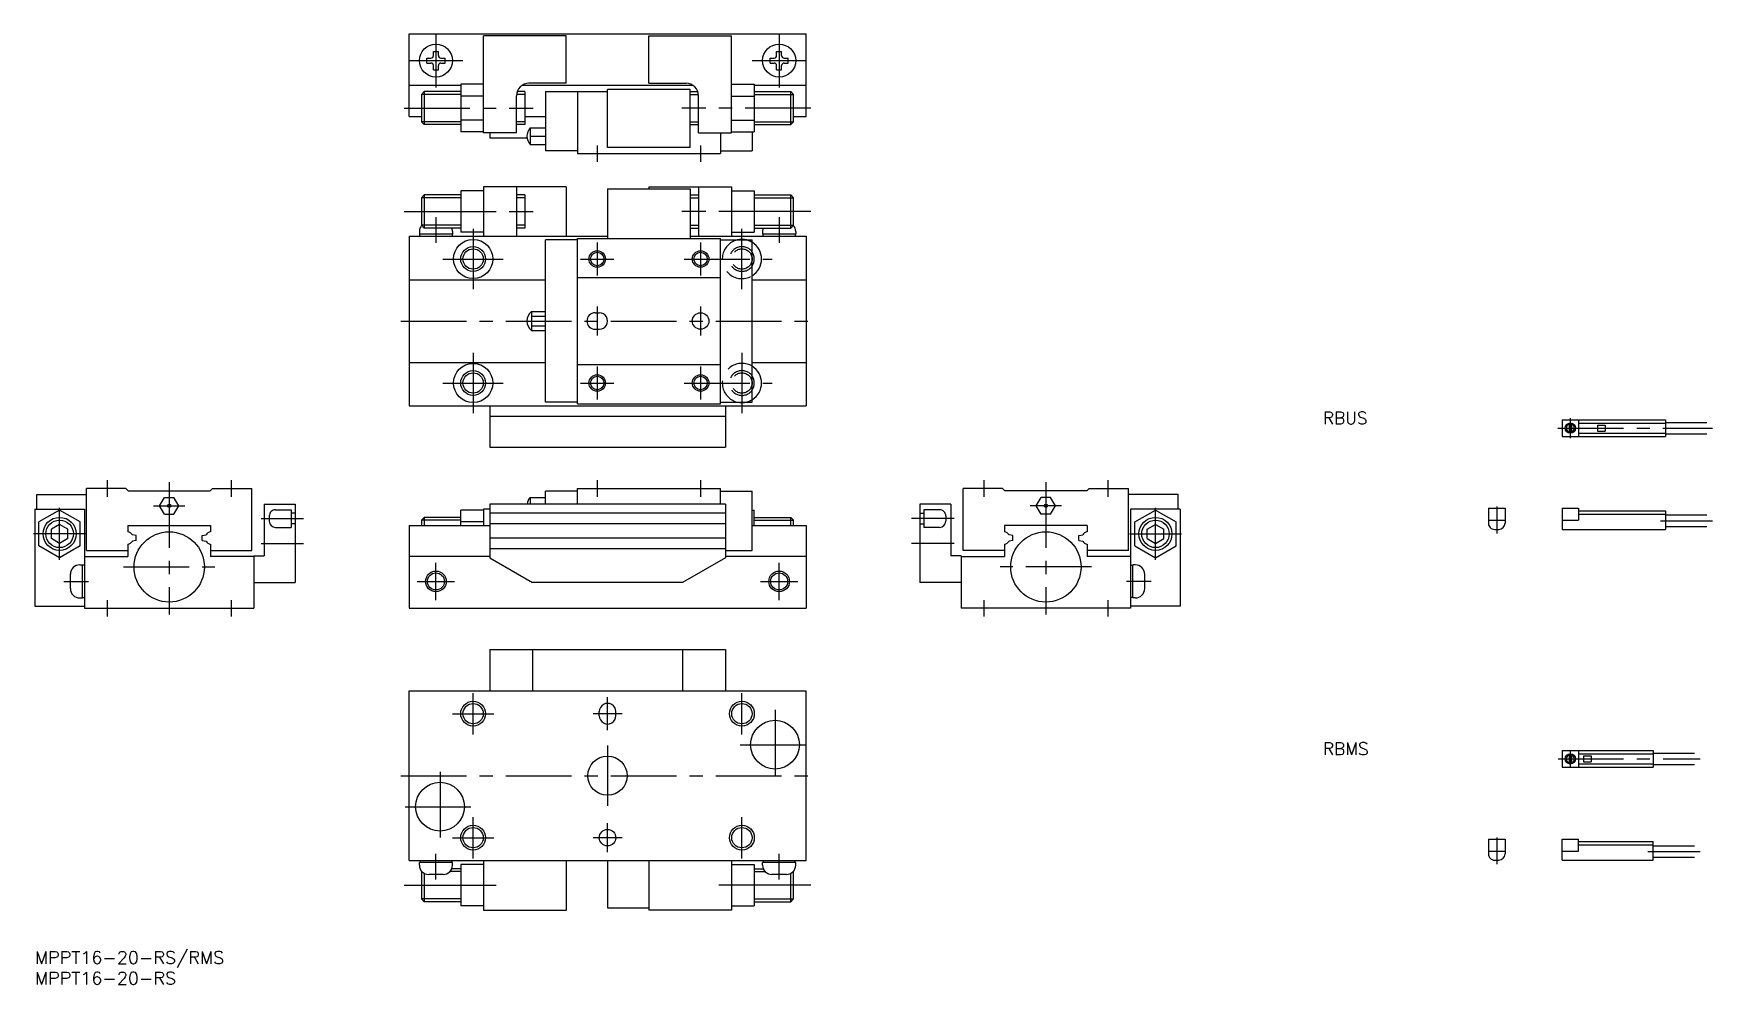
# Model space of a CAD drawing. Extents: x 0 to 406, y -8 to 222.
import ezdxf

# ---------------------------------------------------------------- set-up
doc = ezdxf.new("R2010")
doc.units = 0
doc.header["$LTSCALE"] = 0.5
doc.linetypes.add('CENTER', pattern=[50.8, 31.75, -6.35, 6.35, -6.35])
doc.linetypes.add('DASHED', pattern=[19.05, 12.7, -6.35])
for name, color, linetype in [('MSM_CENTER', 1, 'CENTER'), ('MSM_CONTINUOUS', 7, 'CONTINUOUS'), ('MSM_DASHED', 4, 'DASHED'), ('MSM_NARROW', 5, 'CONTINUOUS'), ('MSM_PART_NUMBER', 7, 'CONTINUOUS')]:
    doc.layers.add(name, color=color, linetype=linetype)
doc.styles.get("Standard").update_dxf_attribs({"font": 'txt.shx', "height": 3, "bigfont": 'bigfont.shx'})

# ---------------------------------------------------------------- blocks, each defined once
blk = doc.blocks.new('*U2')
at = {"layer": 'MSM_PART_NUMBER', "width": 1.042}
blk.add_text('MPPT16-20-RS/RMS', height=3, dxfattribs=at).set_placement((0, -3))
blk = doc.blocks.new('*U3')
at = {"layer": 'MSM_PART_NUMBER', "width": 1.042}
blk.add_text('MPPT16-20-RS', height=3, dxfattribs=at).set_placement((0, -8))
blk = doc.blocks.new('*U5')
at = {"layer": 'MSM_PART_NUMBER'}
blk.add_text('RBMS', height=3, dxfattribs=at).set_placement((311.495561, 47.524717))
blk = doc.blocks.new('*U6')
at = {"layer": 'MSM_PART_NUMBER'}
blk.add_text('RBUS', height=3, dxfattribs=at).set_placement((311.49556, 127.540185))

msp = doc.modelspace()

# ---------------------------------------------------------------- linework, layer by layer
at = {"layer": 'MSM_CENTER'}
for p, q in [((97.000035, 222.039981), (97.000035, 208.959981)), ((180.000027, 222.039981), (180.000027, 208.959981)), ((90.460022, 215.499991), (103.540024, 215.499991)), ((173.460026, 215.499991), (186.540028, 215.499991)), ((89.326371, 203.999991), (120.520811, 203.999991)), ((187.673687, 203.999991), (156.479224, 203.999991)), ((136.000018, 194.999991), (136.000018, 190.999991)), ((161.000018, 194.999991), (161.000018, 190.999991)), ((89.326363, 179.000011), (120.520806, 179.000011)), ((187.673684, 179.000011), (156.479218, 179.000011)), ((97.000035, 177.598991), (97.000035, 171.385691)), ((106.000023, 174.789973), (106.000023, 160.209973)), ((171.000027, 160.209973), (171.000027, 174.789973)), ((180.000027, 177.598991), (180.000027, 171.385691)), ((136.000024, 171.499973), (136.000024, 163.499973)), ((161.000023, 171.499988), (161.000023, 163.499988)), ((98.710022, 167.499973), (113.290024, 167.499973)), ((132.000024, 167.499973), (140.000024, 167.499973)), ((157.000023, 167.499973), (178.290028, 167.499973)), ((136.000023, 155.999991), (136.000023, 148.999991)), ((161.000023, 155.999991), (161.000023, 148.999991)), ((88.500027, 152.499991), (187.769707, 152.499991)), ((106.000023, 144.790003), (106.000023, 130.209984)), ((171.000027, 144.790003), (171.000027, 130.209984)), ((136.000024, 141.500003), (136.000024, 133.500003)), ((161.000022, 141.500003), (161.000022, 133.500003)), ((98.710022, 137.500003), (113.290024, 137.500003)), ((132.000024, 137.500003), (140.000024, 137.500003)), ((157.000023, 137.500003), (178.290028, 137.500003)), ((368.331281, 126.586543), (405.69497, 126.586543)), ((371.331284, 128.986543), (371.331284, 124.186543)), ((17.50001, 113.999999), (17.50001, 109.999999)), ((47.500012, 113.999999), (47.500012, 109.999999)), ((136.000018, 113.999999), (136.000018, 109.999999)), ((161.000018, 113.999999), (161.000018, 109.999999)), ((229.500035, 113.999999), (229.500035, 109.999999)), ((259.50003, 113.999999), (259.50003, 109.999999)), ((32.50001, 113.499999), (32.50001, 81.499991)), ((244.50003, 113.499999), (244.50003, 81.499991)), ((6.00002, 94.699996), (6.00002, 107.300002)), ((28.69062, 107.800009), (36.30941, 107.800009)), ((248.30943, 107.800009), (240.69064, 107.800009)), ((271.00002, 94.699996), (271.00002, 107.300002)), ((353.537871, 107.586543), (353.537871, 101.086543)), ((54.700009, 104.700003), (65.000012, 104.700003)), ((222.300038, 104.700003), (212.000035, 104.700003)), ((393.101166, 104.186541), (405.69497, 104.186541)), ((12.30002, 100.999991), (-0.30001, 100.999991)), ((54.700009, 98.700003), (65.000012, 98.700003)), ((222.300038, 98.700003), (212.000035, 98.700003)), ((264.70002, 100.999991), (277.30007, 100.999991)), ((97.000035, 85.000004), (97.000035, 94.000004)), ((180.000027, 85.000004), (180.000027, 94.000004)), ((7.01172, 89.500006), (12.96, 89.500006)), ((21.46003, 93.000006), (43.54002, 93.000006)), ((92.500035, 89.500004), (101.500035, 89.500004)), ((175.500027, 89.500004), (184.500027, 89.500004)), ((255.54002, 93.000006), (233.460026, 93.000006)), ((269.98833, 89.500006), (264.04004, 89.500006)), ((17.50001, 84.999999), (17.50001, 80.999999)), ((47.500012, 84.999999), (47.500012, 80.999999)), ((229.500035, 84.999999), (229.500035, 80.999999)), ((259.50003, 84.999999), (259.50003, 80.999999)), ((106.000023, 52.5), (106.000023, 62.5)), ((138.500025, 53.499999), (138.500025, 61.500002)), ((171.000026, 52.499999), (171.000026, 62.499999)), ((101.000023, 57.5), (111.000023, 57.5)), ((142.000025, 57.500002), (135.000025, 57.500002)), ((179.000023, 58.440001), (179.000023, 41.559996)), ((138.500025, 49.79), (138.500025, 35.209998)), ((170.560025, 49.999999), (187.440022, 49.999999)), ((368.353061, 46.571076), (402.69497, 46.571076)), ((371.331284, 48.571076), (371.331284, 44.571076)), ((88.500027, 42.500001), (188.500031, 42.500001)), ((98.000023, 43.439999), (98.000023, 26.56)), ((89.560025, 35.000001), (106.440022, 35.000001)), ((106.000024, 22.499998), (106.000024, 32.499998)), ((171.000026, 22.499998), (171.000026, 32.499998)), ((138.500025, 24.000001), (138.500025, 31.000001)), ((101.000024, 27.499998), (111.000024, 27.499998)), ((142.000025, 27.500001), (135.000025, 27.500001)), ((353.537871, 27.571076), (353.537871, 21.071076)), ((97.000035, 17.401012), (97.000035, 23.614318)), ((180.000016, 17.401012), (180.000016, 23.614318)), ((390.101166, 24.171086), (402.69497, 24.171086)), ((89.326367, 16), (112.153891, 16)), ((187.673684, 16), (164.846157, 16))]:
    msp.add_line(p, q, dxfattribs=at)
at = {"layer": 'MSM_CONTINUOUS'}
for p, q in [((90.500031, 221.999991), (186.500027, 221.999991)), ((90.500035, 201.999991), (90.500035, 221.999991)), ((108.500018, 197.999971), (108.500018, 221.499991)), ((128.500025, 221.499991), (108.500018, 221.499991)), ((128.500025, 209.999971), (128.500025, 221.499991)), ((148.500033, 209.999971), (148.500033, 221.499991)), ((148.500033, 221.499991), (168.500019, 221.499991)), ((168.500019, 197.999971), (168.500019, 221.499991)), ((186.500027, 201.999991), (186.500027, 221.999991)), ((94.800034, 216.099991), (95.800034, 216.099991)), ((94.800034, 214.899991), (94.800034, 216.099991)), ((96.400034, 216.699991), (96.400034, 217.699991)), ((96.400034, 217.699991), (97.600033, 217.699991)), ((97.600033, 216.699991), (97.600033, 217.699991)), ((98.200034, 216.099991), (99.200034, 216.099991)), ((99.200034, 214.899991), (99.200034, 216.099991)), ((177.800026, 216.099991), (178.800026, 216.099991)), ((177.800026, 214.899991), (177.800026, 216.099991)), ((179.400026, 216.699991), (179.400026, 217.699991)), ((179.400026, 217.699991), (180.600025, 217.699991)), ((180.600025, 216.699991), (180.600025, 217.699991)), ((181.200026, 216.099991), (182.200026, 216.099991)), ((182.200026, 214.899991), (182.200026, 216.099991)), ((94.800034, 214.899991), (95.800034, 214.899991)), ((96.400034, 213.299991), (96.400034, 214.299991)), ((96.400034, 213.299991), (97.600033, 213.299991)), ((97.600033, 213.299991), (97.600033, 214.299991)), ((98.200034, 214.899991), (99.200034, 214.899991)), ((177.800026, 214.899991), (178.800026, 214.899991)), ((179.400026, 213.299991), (179.400026, 214.299991)), ((179.400026, 213.299991), (180.600025, 213.299991)), ((180.600025, 213.299991), (180.600025, 214.299991)), ((181.200026, 214.899991), (182.200026, 214.899991)), ((103.000031, 209.499971), (90.500031, 209.499971)), ((93.500035, 207.323471), (94.176535, 207.999971)), ((93.500035, 207.323471), (93.500035, 200.676471)), ((94.176535, 207.999971), (94.176535, 199.999971)), ((103.000031, 207.999971), (94.176535, 207.999971)), ((108.500018, 209.773471), (103.000031, 209.773471)), ((103.000031, 209.773471), (103.000031, 198.226481)), ((118.500021, 207.999971), (116.67158, 207.999971)), ((159.15835, 209.499971), (117.841687, 209.499971)), ((118.500021, 207.999971), (118.500021, 199.999971)), ((128.500025, 209.999971), (119.500014, 209.999971)), ((123.50004, 207.999971), (138.500029, 207.999971)), ((123.50004, 207.999971), (123.50004, 193.699991)), ((131.200027, 207.999971), (131.200027, 192.999991)), ((138.500029, 194.499991), (138.500029, 208.499991)), ((158.500016, 208.499991), (138.500029, 208.499991)), ((148.500033, 209.999971), (157.500023, 209.999971)), ((158.500016, 194.499991), (158.500016, 208.499991)), ((158.500016, 207.999971), (160.328457, 207.999971)), ((168.500019, 209.773471), (174.000027, 209.773471)), ((174.000027, 209.773471), (174.000027, 198.226481)), ((186.500027, 209.499971), (174.000027, 209.499971)), ((174.000027, 207.999971), (182.823523, 207.999971)), ((182.823523, 199.999971), (182.823523, 207.999971)), ((182.823523, 207.999971), (183.500023, 207.323471)), ((183.500023, 200.676471), (183.500023, 207.323471)), ((108.500018, 206.886741), (103.000031, 206.886741)), ((116.500018, 197.999971), (116.500018, 206.999991)), ((160.500019, 197.999971), (160.500019, 206.999991)), ((168.500019, 206.886741), (174.000027, 206.886741)), ((90.500031, 201.999991), (93.500035, 201.999991)), ((94.176535, 199.999971), (93.500035, 200.676471)), ((103.000031, 199.999971), (94.176535, 199.999971)), ((108.500018, 201.113231), (103.000031, 201.113231)), ((118.500021, 199.999971), (116.500018, 199.999971)), ((118.500021, 201.999991), (123.500019, 201.999991)), ((119.763983, 199.200001), (123.50004, 199.200001)), ((119.763983, 199.200001), (119.763983, 195.199991)), ((158.500016, 199.999971), (160.500019, 199.999971)), ((168.500019, 201.113231), (174.000027, 201.113231)), ((174.000027, 199.999971), (182.823523, 199.999971)), ((183.500023, 200.676471), (182.823523, 199.999971)), ((183.500023, 201.999991), (186.500027, 201.999991)), ((108.500018, 198.226481), (103.000031, 198.226481)), ((116.500018, 197.999971), (108.500018, 197.999971)), ((110.000018, 197.999971), (110.000018, 196.799991)), ((110.000018, 196.799991), (119.026829, 196.799991)), ((119.763983, 197.200001), (123.50004, 197.200001)), ((119.763983, 195.199991), (123.50004, 195.199991)), ((160.500019, 197.999971), (168.500019, 197.999971)), ((165.800009, 197.999971), (165.800009, 192.999991)), ((168.500019, 198.226481), (174.000027, 198.226481)), ((173.500016, 198.226481), (173.500016, 193.699991)), ((131.200027, 193.699991), (123.50004, 193.699991)), ((131.200027, 192.999991), (165.800009, 192.999991)), ((158.500016, 194.499991), (138.500029, 194.499991)), ((165.800009, 193.699991), (173.500016, 193.699991)), ((93.500027, 182.323491), (94.176527, 182.999991)), ((94.176527, 182.999991), (94.176527, 174.999991)), ((103.000023, 182.999991), (94.176527, 182.999991)), ((103.000023, 183.999991), (103.000023, 174.000011)), ((108.500012, 183.999991), (103.000023, 183.999991)), ((108.500012, 185.000011), (108.500012, 172.999991)), ((128.500019, 185.000011), (108.500012, 185.000011)), ((116.50001, 185.000011), (116.50001, 172.999991)), ((118.500013, 182.999991), (116.50001, 182.999991)), ((118.500013, 182.999991), (118.500013, 174.999991)), ((128.500019, 185.000011), (128.500019, 172.999991)), ((138.500023, 184.499991), (138.500023, 172.500011)), ((138.500023, 184.499991), (158.500008, 184.499991)), ((148.500026, 185.000011), (148.500026, 184.499991)), ((148.500026, 185.000011), (168.500012, 185.000011)), ((158.500008, 184.499991), (158.500008, 172.499971)), ((158.500008, 182.999991), (160.500014, 182.999991)), ((160.500014, 185.000011), (160.500014, 172.999991)), ((168.500012, 185.000011), (168.500012, 172.999991)), ((168.500012, 183.999991), (174.000019, 183.999991)), ((174.000019, 183.999991), (174.000019, 174.000011)), ((174.000019, 182.999991), (182.823515, 182.999991)), ((182.823515, 174.999991), (182.823515, 182.999991)), ((182.823515, 182.999991), (183.500015, 182.323491)), ((93.500027, 182.323491), (93.500027, 175.676491)), ((103.000023, 179.000011), (108.500012, 179.000011)), ((174.000019, 179.000011), (168.500012, 179.000011)), ((183.500015, 175.676491), (183.500015, 182.323491)), ((94.176527, 174.999991), (93.500027, 175.676491)), ((103.000023, 174.999991), (94.176527, 174.999991)), ((118.500013, 174.999991), (116.50001, 174.999991)), ((158.500008, 174.999991), (160.500011, 174.999991)), ((174.000019, 174.999991), (182.823515, 174.999991)), ((183.500015, 175.676491), (182.823515, 174.999991)), ((90.500031, 172.999991), (138.500023, 172.999991)), ((90.500035, 172.999991), (90.500035, 132.000001)), ((93.000035, 174.149991), (93.000035, 173.499991)), ((101.000035, 173.499991), (93.000035, 173.499991)), ((93.100035, 172.999991), (93.100035, 173.499991)), ((100.900035, 173.499991), (100.900035, 172.999991)), ((101.000035, 174.149991), (101.000035, 173.499991)), ((108.500012, 174.000011), (103.000023, 174.000011)), ((131.200027, 172.100011), (123.50004, 172.100011)), ((123.50004, 132.899991), (123.50004, 172.100011)), ((131.200027, 132.500001), (131.200027, 172.499971)), ((131.200027, 172.499971), (165.800009, 172.499971)), ((158.500008, 172.999991), (186.500027, 172.999991)), ((165.800009, 132.500001), (165.800009, 172.499971)), ((165.800009, 172.100011), (173.500016, 172.100011)), ((168.500012, 174.000011), (174.000019, 174.000011)), ((173.500016, 132.899991), (173.500016, 172.100011)), ((176.000027, 174.149991), (176.000027, 173.499991)), ((184.000027, 173.499991), (176.000027, 173.499991)), ((176.100027, 172.999991), (176.100027, 173.499991)), ((183.900027, 173.499991), (183.900027, 172.999991)), ((184.000027, 174.149991), (184.000027, 173.499991)), ((186.500027, 172.999991), (186.500027, 132.000001)), ((90.500031, 162.499971), (123.500019, 162.499971)), ((131.200027, 162.999991), (165.800009, 162.999991)), ((173.500016, 162.499971), (186.500027, 162.499971)), ((120.085188, 154.809381), (120.085188, 150.190591)), ((120.085188, 154.809381), (123.50004, 154.809381)), ((135.500023, 154.499991), (136.500023, 154.499991)), ((120.085188, 153.654681), (123.50004, 153.654681)), ((120.085188, 151.345301), (123.50004, 151.345301)), ((135.500023, 150.499991), (136.500023, 150.499991)), ((120.085188, 150.190591), (123.50004, 150.190591)), ((90.500031, 142.500001), (123.500019, 142.500001)), ((173.500016, 142.500001), (186.500027, 142.500001)), ((131.200027, 141.999991), (165.800009, 141.999991)), ((90.500031, 132.000001), (186.500027, 132.000001)), ((110.000018, 132.000001), (110.000018, 122.000001)), ((131.200027, 132.899991), (123.50004, 132.899991)), ((131.200027, 132.500001), (165.800009, 132.500001)), ((165.800009, 132.899991), (173.500016, 132.899991)), ((167.000042, 132.000001), (167.000042, 122.000001)), ((110.000018, 129.500001), (167.000042, 129.500001)), ((369.331284, 128.586543), (369.331284, 124.586543)), ((369.331284, 128.586543), (394.331284, 128.586543)), ((371.081284, 127.811293), (371.081284, 125.361793)), ((371.581284, 127.811293), (371.581284, 125.361793)), ((373.331276, 128.586543), (373.331276, 124.586543)), ((373.331276, 127.786543), (394.331284, 127.786543)), ((377.931283, 127.286543), (377.931283, 125.886533)), ((377.931283, 127.286543), (379.731286, 127.286543)), ((377.931283, 125.886533), (379.731286, 125.886533)), ((379.731286, 127.286543), (379.731286, 125.886533)), ((394.331284, 128.586543), (394.331284, 124.586543)), ((394.331284, 127.986533), (404.331284, 127.986533)), ((110.000018, 122.000001), (167.000042, 122.000001)), ((369.331284, 124.586543), (394.331284, 124.586543)), ((373.331276, 125.386533), (394.331284, 125.386533)), ((394.331284, 125.186543), (404.331284, 125.186543)), ((0.49997, 106.999983), (0.49997, 110.499999)), ((0.49997, 110.499999), (12.5, 110.499999)), ((22, 111.999999), (12.5, 111.999999)), ((12.50003, 97.000006), (12.50003, 111.999999)), ((21.99999, 111.999999), (22.59999, 111.4)), ((22.6, 111.399993), (42.400036, 111.399993)), ((30.1906, 107.800017), (31.3453, 109.800009)), ((31.34532, 109.800002), (33.65471, 109.800002)), ((34.80941, 107.800009), (33.65471, 109.800009)), ((43.000035, 111.999999), (42.400036, 111.399993)), ((43.000027, 111.999999), (52.500019, 111.999999)), ((52.500019, 97.000006), (52.500019, 111.999999)), ((119.763983, 109.799986), (119.763983, 108.200003)), ((119.763983, 109.799986), (123.50004, 109.799986)), ((123.50004, 108.200003), (123.50004, 111.300002)), ((131.200027, 111.300002), (123.50004, 111.300002)), ((131.200027, 108.200003), (131.200027, 111.999999)), ((131.200027, 111.999999), (165.800009, 111.999999)), ((165.800009, 108.200003), (165.800009, 111.999999)), ((165.800009, 111.300002), (173.500016, 111.300002)), ((173.500016, 97.000006), (173.500016, 111.300002)), ((234.000019, 111.999999), (224.500027, 111.999999)), ((224.500027, 97.000006), (224.500027, 111.999999)), ((234.000004, 111.999991), (234.60001, 111.399993)), ((254.40005, 111.399993), (234.60001, 111.399993)), ((242.19062, 107.800002), (243.34533, 109.800009)), ((245.65473, 109.800002), (243.34533, 109.800002)), ((246.80944, 107.800017), (245.65475, 109.800009)), ((255.00005, 111.999991), (254.40005, 111.399993)), ((255.00004, 111.999999), (264.50004, 111.999999)), ((264.50002, 97.000006), (264.50002, 111.999999)), ((276.50008, 110.499999), (264.50005, 110.499999)), ((276.50008, 106.999983), (276.50008, 110.499999)), ((0, 106.999983), (12.00001, 106.999983)), ((0, 106.999983), (0, 83.499999)), ((6.00002, 106.773505), (1.00002, 103.886748)), ((11, 103.886748), (6.00003, 106.773482)), ((12.00001, 106.999983), (12.00001, 82.999991)), ((31.3453, 105.800002), (30.1906, 107.800002)), ((31.34532, 105.800009), (33.65471, 105.800009)), ((33.65472, 105.800009), (34.80941, 107.800002)), ((55.500004, 108.199996), (55.500004, 95.699988)), ((55.500004, 108.199996), (63.000012, 108.199996)), ((58.200009, 106.850012), (62.000027, 106.850012)), ((63.000012, 106.000006), (61.999981, 106.000006)), ((62.000027, 106.850012), (62.000027, 102.550002)), ((63.000012, 108.199996), (63.000012, 89.199988)), ((103.000027, 102.999999), (103.000027, 106.77349)), ((108.500016, 106.77349), (103.000027, 106.77349)), ((108.500016, 106.999991), (108.500016, 102.999999)), ((110.000012, 106.999991), (108.500016, 106.999991)), ((110.000012, 108.200003), (110.000012, 95.200003)), ((167.000016, 108.200003), (110.000012, 108.200003)), ((167.000016, 105.999999), (110.000012, 105.999999)), ((167.000016, 108.200003), (167.000016, 95.19998)), ((173.500019, 106.77349), (174.000023, 106.77349)), ((174.000023, 102.999999), (174.000023, 106.77349)), ((221.500042, 108.199996), (214.000035, 108.199996)), ((214.000035, 108.199996), (214.000035, 89.199988)), ((214.000035, 106.000006), (215.000065, 106.000006)), ((215.000019, 106.850012), (215.000019, 102.550002)), ((218.800038, 106.850012), (215.000019, 106.850012)), ((221.500042, 108.199996), (221.500042, 95.699988)), ((243.34533, 105.800009), (242.19063, 107.800002)), ((245.65473, 105.800009), (243.34533, 105.800009)), ((245.65474, 105.800002), (246.80944, 107.800002)), ((277.00005, 106.999983), (265.00003, 106.999983)), ((265.00003, 106.999983), (265.00003, 82.999991)), ((266.00005, 103.886748), (271.00002, 106.773482)), ((271.00002, 106.773497), (276.00003, 103.88674)), ((277.00005, 106.999983), (277.00005, 83.499999)), ((351.537871, 107.186541), (351.537871, 103.586543)), ((351.537871, 107.186541), (355.537871, 107.186541)), ((355.537871, 107.186541), (355.537871, 103.586543)), ((369.331284, 107.186541), (369.331284, 102.086543)), ((369.331284, 107.186541), (373.331276, 107.186541)), ((373.331276, 107.186541), (373.331276, 104.286548)), ((373.331276, 106.586543), (394.331284, 106.586543)), ((373.331276, 105.786548), (394.331284, 105.786548)), ((394.331284, 106.586543), (394.331284, 102.086543)), ((394.331284, 105.586543), (404.331284, 105.586543)), ((1.00002, 98.113242), (1.00002, 103.886748)), ((6.00002, 103.309401), (4, 102.154692)), ((4.00002, 99.845297), (4.00002, 102.154692)), ((7.99999, 102.154707), (6.00003, 103.309386)), ((8.00002, 99.845297), (8.00002, 102.154692)), ((11.00002, 98.113242), (11.00002, 103.886748)), ((22.50001, 102.999999), (22.50001, 101.486609)), ((22.50001, 102.999999), (42.500019, 102.999999)), ((42.500019, 102.999999), (42.500019, 101.486609)), ((56.700009, 105.350012), (56.700009, 104.050002)), ((58.200009, 102.550002), (62.000027, 102.550002)), ((63.000012, 103.400008), (61.999981, 103.400008)), ((90.500031, 102.999999), (110.000012, 102.999999)), ((90.500035, 102.999999), (90.500035, 82.999991)), ((93.500031, 104.323491), (94.176531, 104.999991)), ((93.500031, 104.323491), (93.500031, 102.999999)), ((94.176531, 104.999991), (94.176531, 102.999999)), ((103.000027, 104.999991), (94.176531, 104.999991)), ((108.500016, 103.886748), (103.000027, 103.886748)), ((167.000016, 103.400008), (110.000012, 103.400008)), ((173.500016, 102.999999), (186.500027, 102.999999)), ((174.000023, 104.999991), (182.823519, 104.999991)), ((182.823519, 102.999999), (182.823519, 104.999991)), ((182.823519, 104.999991), (183.500019, 104.323491)), ((183.500019, 102.999999), (183.500019, 104.323491)), ((186.500027, 102.999999), (186.500027, 82.999991)), ((214.000035, 103.400008), (215.000065, 103.400008)), ((218.800038, 102.550002), (215.000019, 102.550002)), ((220.300038, 105.350012), (220.300038, 104.050002)), ((234.500027, 102.999999), (234.500027, 101.486609)), ((254.50003, 102.999999), (234.500027, 102.999999)), ((254.50003, 102.999999), (254.50003, 101.486609)), ((266.00003, 98.113242), (266.00003, 103.886748)), ((269.00002, 99.845297), (269.00002, 102.154692)), ((269.00005, 102.154707), (271.00002, 103.309386)), ((271.00002, 103.309393), (273.00003, 102.154685)), ((273.00002, 99.845297), (273.00002, 102.154692)), ((276.00002, 98.113242), (276.00002, 103.886748)), ((351.537871, 104.286548), (355.537871, 104.286548)), ((353.037871, 102.086543), (354.037871, 102.086543)), ((369.331284, 104.286548), (373.331276, 104.286548)), ((369.331284, 102.086543), (394.331284, 102.086543)), ((394.331284, 102.786548), (404.331284, 102.786548)), ((6, 95.2265), (1.00003, 98.113234)), ((5.99999, 98.690604), (4.00003, 99.845282)), ((8, 99.845313), (5.99999, 98.690604)), ((11.00003, 98.113234), (6.00002, 95.226477)), ((22.50001, 98.513388), (22.50001, 95.499999)), ((24.50001, 100.600005), (23.5933, 100.759886)), ((24.50002, 99.400008), (23.59331, 99.240134)), ((24.50001, 99.400008), (24.50001, 100.600012)), ((40.500035, 100.599989), (41.406735, 100.759863)), ((40.500035, 99.400015), (40.500035, 100.599989)), ((40.500035, 99.400008), (41.40672, 99.240141)), ((42.500019, 98.513388), (42.500019, 95.499999)), ((167.000016, 99.999999), (110.000012, 99.999999)), ((234.500027, 98.513388), (234.500027, 95.499999)), ((236.500012, 100.599997), (235.593312, 100.759871)), ((236.500012, 99.400008), (235.593327, 99.240134)), ((236.500012, 99.400015), (236.500012, 100.599989)), ((252.50003, 100.600005), (253.40675, 100.759879)), ((252.50003, 99.400008), (252.50003, 100.600012)), ((252.50003, 99.400015), (253.40673, 99.240134)), ((254.50003, 98.513388), (254.50003, 95.499999)), ((266.00001, 98.113234), (271.00002, 95.226477)), ((269.00003, 99.845305), (271.00005, 98.690596)), ((271.00005, 98.690604), (273.00002, 99.845282)), ((271.00005, 95.2265), (276.00002, 98.113234)), ((10.85001, 93.500006), (11.50001, 93.500006)), ((11.50001, 85.500006), (11.50001, 93.500006)), ((12.00001, 93.400006), (11.50001, 93.400006)), ((12.00001, 95.499999), (22.50003, 95.499999)), ((12.50003, 97.000006), (22.50001, 97.000006)), ((42.500019, 97.000006), (52.500019, 97.000006)), ((53.000012, 95.499999), (42.500019, 95.499999)), ((53.000012, 95.699988), (55.500004, 95.699988)), ((53.000012, 95.699988), (53.000012, 82.999991)), ((110.000012, 95.499999), (90.500031, 95.499999)), ((167.000016, 97.4), (110.000012, 97.4)), ((110.000018, 95.200003), (120.392332, 89.199996)), ((167.000042, 95.199996), (156.60772, 89.199988)), ((167.000016, 97.000006), (173.500016, 97.000006)), ((186.500027, 95.499999), (167.000016, 95.499999)), ((224.000035, 95.699988), (221.500042, 95.699988)), ((224.000035, 95.699988), (224.000035, 82.999991)), ((224.000035, 95.499999), (234.500027, 95.499999)), ((234.500027, 97.000006), (224.500027, 97.000006)), ((265.00003, 95.499999), (254.50001, 95.499999)), ((264.50002, 97.000006), (254.50003, 97.000006)), ((265.00003, 93.400006), (265.50003, 93.400006)), ((265.50003, 85.500006), (265.50003, 93.500006)), ((266.15003, 93.500006), (265.50003, 93.500006)), ((8.60001, 87.750006), (8.60001, 91.250006)), ((268.40003, 87.750006), (268.40003, 91.250006)), ((10.85001, 85.500006), (11.50001, 85.500006)), ((11.50001, 85.600006), (12.00001, 85.600006)), ((53.000012, 89.199988), (63.000012, 89.199988)), ((156.607735, 89.200003), (120.392334, 89.200003)), ((224.000035, 89.199988), (214.000035, 89.199988)), ((265.50003, 85.600006), (265.00003, 85.600006)), ((266.15003, 85.500006), (265.50003, 85.500006)), ((0, 83.499999), (12.00001, 83.499999)), ((12.00001, 82.999991), (53.000012, 82.999991)), ((90.500031, 82.999991), (186.500027, 82.999991)), ((265.00003, 82.999991), (224.000035, 82.999991)), ((277.00005, 83.499999), (265.00003, 83.499999)), ((110.000018, 72.999995), (110.000018, 62.999995)), ((110.000018, 72.999995), (167.000042, 72.999995)), ((120.392332, 72.999995), (120.392332, 62.999995)), ((156.607722, 72.999995), (156.607722, 62.999995)), ((167.000042, 72.999995), (167.000042, 62.999995)), ((90.500031, 62.999995), (186.500027, 62.999995)), ((90.500035, 21.999999), (90.500035, 62.999995)), ((186.500027, 21.999999), (186.500027, 62.999995)), ((136.500025, 56.999999), (136.500025, 58.000002)), ((140.500025, 56.999999), (140.500025, 58.000002)), ((369.331284, 48.571076), (369.331284, 44.571076)), ((369.331284, 48.571076), (391.331284, 48.571076)), ((371.081284, 47.795826), (371.081284, 45.346326)), ((371.581284, 47.795826), (371.581284, 45.346326)), ((373.331292, 48.571076), (373.331292, 44.571076)), ((373.331292, 47.771076), (391.331284, 47.771076)), ((373.331292, 45.371076), (391.331284, 45.371076)), ((374.531281, 47.271076), (374.531281, 45.871076)), ((374.531281, 47.271076), (376.331284, 47.271076)), ((374.531281, 45.871076), (376.331284, 45.871076)), ((376.331284, 47.271076), (376.331284, 45.871076)), ((391.331284, 48.571076), (391.331284, 44.571076)), ((391.331284, 47.971076), (401.331292, 47.971076)), ((391.331284, 45.171076), (401.331292, 45.171076)), ((369.331284, 44.571076), (391.331284, 44.571076)), ((351.537871, 27.171086), (351.537871, 23.571076)), ((351.537871, 27.171086), (355.537871, 27.171086)), ((355.537871, 27.171086), (355.537871, 23.571076)), ((369.331284, 22.071076), (369.331284, 27.171086)), ((369.331284, 27.171086), (373.331292, 27.171086)), ((373.331292, 24.271076), (373.331292, 27.171086)), ((373.331292, 26.571076), (391.331284, 26.571076)), ((373.331292, 25.771086), (391.331284, 25.771086)), ((391.331284, 22.071076), (391.331284, 26.571076)), ((391.331284, 25.571076), (401.331292, 25.571076)), ((90.500031, 21.999999), (186.500027, 21.999999)), ((101.000035, 21.499999), (93.000035, 21.499999)), ((93.000035, 20.849999), (93.000035, 21.499999)), ((93.100035, 21.999999), (93.100035, 21.499999)), ((100.900035, 21.499999), (100.900035, 21.999999)), ((101.000035, 20.849999), (101.000035, 21.499999)), ((108.500016, 20.999999), (103.000027, 20.999999)), ((103.000027, 20.999999), (103.000027, 11)), ((108.500016, 21.999999), (108.500016, 10)), ((128.500023, 21.999999), (128.500023, 10)), ((138.500027, 21.999999), (138.500027, 10.5)), ((148.500026, 21.999999), (148.500026, 10)), ((168.500035, 21.999999), (168.500035, 10)), ((168.500035, 20.999999), (174.000019, 20.999999)), ((174.000019, 20.999999), (174.000019, 11)), ((184.000016, 21.499999), (176.000016, 21.499999)), ((176.000016, 20.849999), (176.000016, 21.499999)), ((176.100016, 21.999999), (176.100016, 21.499999)), ((183.900016, 21.499999), (183.900016, 21.999999)), ((184.000016, 20.849999), (184.000016, 21.499999)), ((351.537871, 24.271076), (355.537871, 24.271076)), ((353.037871, 22.071076), (354.037871, 22.071076)), ((369.331284, 24.271076), (373.331292, 24.271076)), ((369.331284, 22.071076), (391.331284, 22.071076)), ((391.331284, 22.771086), (401.331292, 22.771086)), ((93.500031, 19.323499), (93.551222, 19.37469)), ((93.500031, 19.323499), (93.500031, 12.676499)), ((94.176531, 18.872604), (94.176531, 11.999999)), ((98.750035, 18.599999), (95.250035, 18.599999)), ((103.000027, 19.999999), (100.833302, 19.999999)), ((174.000023, 19.999999), (176.166749, 19.999999)), ((181.750016, 18.599999), (178.250016, 18.599999)), ((182.823519, 11.999999), (182.823519, 18.872604)), ((183.448828, 19.37469), (183.500019, 19.323499)), ((183.500019, 12.676499), (183.500019, 19.323499)), ((94.176531, 11.999999), (93.500031, 12.676499)), ((103.000027, 16), (108.500016, 16)), ((174.000019, 16), (168.500035, 16)), ((183.500019, 12.676499), (182.823519, 11.999999)), ((103.000027, 11.999999), (94.176531, 11.999999)), ((108.500016, 11), (103.000027, 11)), ((108.500016, 10), (128.500023, 10)), ((138.500027, 10.5), (148.500026, 10.5)), ((168.500035, 10), (148.500026, 10)), ((168.500035, 11), (174.000019, 11)), ((174.000023, 11.999999), (182.823519, 11.999999))]:
    msp.add_line(p, q, dxfattribs=at)
for centre, radius in [((97.000035, 215.499991), 4), ((180.000027, 215.499991), 4), ((106.000023, 167.499973), 4.75), ((106.000023, 167.499973), 2.4585), ((136.000024, 167.499973), 1.621), ((161.000023, 167.499988), 1.621), ((161.000023, 152.499991), 2), ((106.000023, 137.500003), 4.75), ((106.000023, 137.500003), 2.4585), ((136.000024, 137.500003), 1.621), ((161.000022, 137.500003), 1.621), ((371.331284, 126.586543), 1.25), ((32.50001, 107.800009), 0.4), ((244.50003, 107.800009), 0.4), ((6.000005, 100.999991), 4), ((32.50001, 93.000006), 8.499999), ((244.50003, 93.000006), 8.499999), ((271.000045, 100.999991), 4), ((97.000035, 89.500004), 2.067), ((180.000027, 89.500004), 2.067), ((106.000023, 57.5), 2.4585), ((171.000027, 57.5), 2.4585), ((179.000023, 49.999999), 5.9), ((138.500025, 42.500001), 4.75), ((371.331284, 46.571076), 1.25), ((98.000023, 35.000001), 5.9), ((106.000023, 27.499999), 2.4585), ((138.500025, 27.500001), 2), ((171.000026, 27.499998), 2.4585)]:
    msp.add_circle(centre, radius, dxfattribs=at)
for centre, radius, start, end in [((95.800034, 216.699991), 0.6, 269.999997, 0), ((98.200034, 216.699991), 0.6, 179.999995, 269.999997), ((178.800026, 216.699991), 0.6, 269.999997, 0), ((181.200026, 216.699991), 0.6, 179.999995, 269.999997), ((95.800034, 214.299991), 0.6, 0, 90.000003), ((98.200034, 214.299991), 0.6, 90.000003, 180.000005), ((178.800026, 214.299991), 0.6, 0, 90.000003), ((181.200026, 214.299991), 0.6, 90.000003, 180.000005), ((119.500014, 206.999991), 3, 90.000003, 180.00001), ((157.500023, 206.999991), 3, 0, 90.000003), ((122.000042, 197.200001), 3, 138.18969, 221.81031), ((95.250035, 174.149991), 2.25, 139.02787482, 179.999997), ((98.750035, 174.149991), 2.25, 0.000003, 22.196102), ((178.250027, 174.149991), 2.25, 157.803898, 179.999997), ((181.750027, 174.149991), 2.25, 0.000003, 40.9724862), ((171.000027, 167.499973), 4.75, 75.56463439, 104.43536561), ((171.000027, 167.499973), 4.75, 301.75676, 58.243243), ((122.000042, 152.499991), 3, 129.66404, 230.33597), ((135.500023, 152.499991), 2, 90.000003, 270), ((136.500023, 152.499991), 2, 270, 90.000003), ((171.000027, 137.500003), 4.75, 301.75676, 58.243243), ((171.000027, 137.499993), 4.75, 255.56262646, 284.43737354), ((371.331284, 126.586543), 1, 104.47752, 255.52249), ((371.331284, 126.586543), 1, 284.47751, 75.522488), ((122.000042, 107.799994), 3, 138.18969, 172.33757), ((58.200009, 105.350012), 1.5, 90.000003, 180.00001), ((218.800038, 105.350012), 1.5, 359.99999, 89.999996), ((58.200009, 104.050002), 1.5, 180.00001, 270), ((218.800038, 104.050002), 1.5, 270, 359.99999), ((353.037871, 103.586543), 1.5, 179.99999, 270), ((354.037871, 103.586543), 1.5, 270, 0), ((22.30004, 99.999999), 1.500006, 277.66093, 329.56152), ((22.30004, 99.999999), 1.500001, 30.436378, 82.337261), ((42.700032, 99.999999), 1.500006, 210.43556, 262.33609), ((42.700032, 99.999999), 1.499993, 97.661603, 149.56235), ((234.300015, 99.999999), 1.499993, 30.437655, 82.338395), ((234.300015, 99.999999), 1.500006, 277.66391, 329.56443), ((254.70001, 99.999999), 1.500001, 97.662737, 149.56362), ((254.70001, 99.999999), 1.500006, 210.43847, 262.33907), ((10.85001, 91.250006), 2.25, 90.000003, 180.000005), ((266.15003, 91.250006), 2.25, 359.999995, 89.999997), ((10.85001, 87.750006), 2.25, 179.999995, 269.999997), ((266.15003, 87.750006), 2.25, 270.000003, 0.000005), ((138.500025, 58.000002), 2, 0, 180.00001), ((138.500025, 56.999999), 2, 179.99999, 0.00001), ((371.331284, 46.571076), 1, 104.47751, 255.52249), ((371.331284, 46.571076), 1, 284.47751, 75.522488), ((95.250035, 20.849999), 2.25, 180.000003, 270.000005), ((98.750035, 20.849999), 2.25, 269.999995, 359.999997), ((178.250016, 20.849999), 2.25, 180.000003, 270.000005), ((181.750016, 20.849999), 2.25, 269.999995, 359.999997), ((353.037871, 23.571076), 1.5, 179.99999, 270), ((354.037871, 23.571076), 1.5, 270, 0)]:
    msp.add_arc(centre, radius, start, end, dxfattribs=at)
at = {"layer": 'MSM_DASHED'}
for centre in [(171.000027, 167.499973), (171.000027, 137.499993)]:
    msp.add_circle(centre, 2.4585, dxfattribs=at)
for centre, radius, start, end in [((171.000027, 167.499973), 4.75, 104.43536561, 301.75675), ((171.000027, 167.499973), 4.75, 58.243243, 75.56463439), ((171.000027, 167.499973), 3, 33.55768982, 326.44231018), ((171.000027, 137.500003), 4.75, 58.243243, 255.56308608), ((171.000027, 137.499993), 3, 33.55768982, 326.44231018), ((171.000027, 137.500003), 4.75, 284.43691392, 301.75675)]:
    msp.add_arc(centre, radius, start, end, dxfattribs=at)
at = {"layer": 'MSM_NARROW'}
for p, q in [((103.000031, 207.323471), (93.500035, 207.323471)), ((118.500021, 207.323471), (116.517505, 207.323471)), ((158.500016, 207.323471), (160.482532, 207.323471)), ((174.000027, 207.323471), (183.500023, 207.323471)), ((103.000031, 200.676471), (93.500035, 200.676471)), ((118.500021, 200.676471), (116.500018, 200.676471)), ((158.500016, 200.676471), (160.500019, 200.676471)), ((174.000027, 200.676471), (183.500023, 200.676471)), ((103.000023, 182.323491), (93.500027, 182.323491)), ((118.500013, 182.323491), (116.50001, 182.323491)), ((158.500008, 182.323491), (160.500014, 182.323491)), ((174.000019, 182.323491), (183.500015, 182.323491)), ((103.000023, 175.676491), (93.500027, 175.676491)), ((118.500013, 175.676491), (116.50001, 175.676491)), ((158.500008, 175.676491), (160.500011, 175.676491)), ((174.000019, 175.676491), (183.500015, 175.676491)), ((103.000027, 104.323491), (93.500031, 104.323491)), ((174.000023, 104.323491), (183.500019, 104.323491)), ((93.597069, 19.323499), (93.500031, 19.323499)), ((103.000027, 19.323499), (100.403001, 19.323499)), ((174.000023, 19.323499), (176.59705, 19.323499)), ((183.402982, 19.323499), (183.500019, 19.323499)), ((103.000027, 12.676499), (93.500031, 12.676499)), ((174.000023, 12.676499), (183.500019, 12.676499))]:
    msp.add_line(p, q, dxfattribs=at)
for centre, radius in [((106.000023, 167.499973), 3), ((136.000024, 167.499973), 2), ((161.000023, 167.499988), 2), ((106.000023, 137.500003), 3), ((136.000024, 137.500003), 2), ((161.000022, 137.500003), 2), ((6.000005, 100.999991), 3.3235), ((271.000045, 100.999991), 3.3235), ((97.000035, 89.500004), 2.5), ((180.000027, 89.500004), 2.5), ((106.000023, 57.5), 3), ((171.000027, 57.5), 3), ((106.000023, 27.499999), 3), ((171.000026, 27.499998), 3)]:
    msp.add_circle(centre, radius, dxfattribs=at)
for centre in [(171.000027, 167.499973), (171.000027, 137.499993)]:
    msp.add_arc(centre, 3, 326.44231018, 33.55768982, dxfattribs=at)

# ---------------------------------------------------------------- block references
at = {"layer": 'MSM_CONTINUOUS'}
for name in ['*U6', '*U5', '*U2', '*U3']:
    msp.add_blockref(name, (0, 0), dxfattribs=at)

doc.saveas('drawing.dxf')
